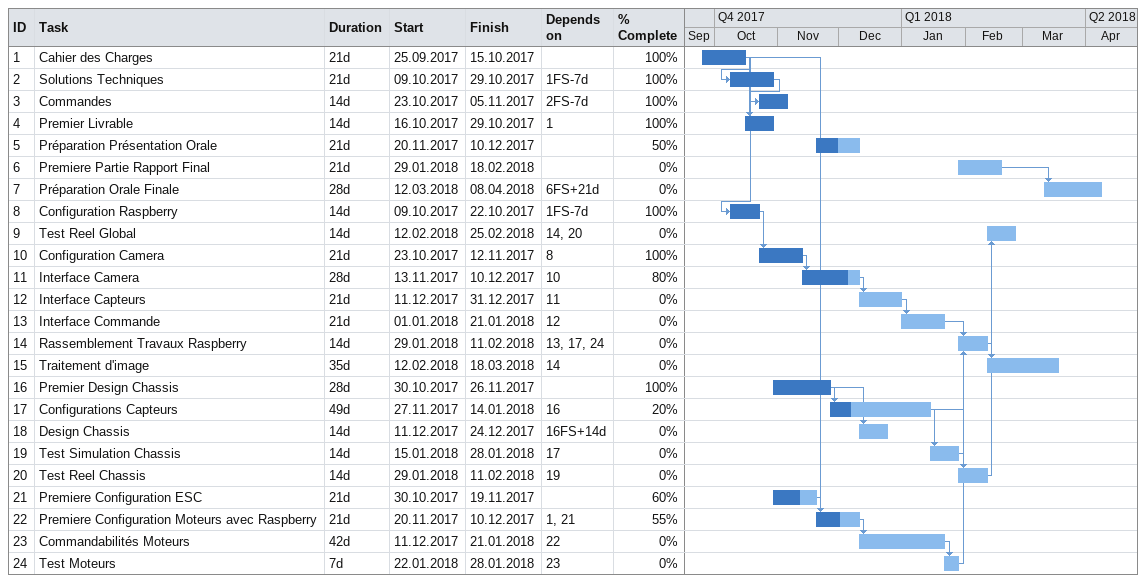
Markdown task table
| ID | Task | Duration | Start | Finish | Predecessors | % complete |
|---|---|---|---|---|---|---|
| 1 | Cahier des Charges | 21d | 2017-09-25 | 2017-10-15 |  | 100 |
| 2 | Solutions Techniques | 21d | 2017-10-09 | 2017-10-29 | 1FS-7d | 100 |
| 3 | Commandes | 14d | 2017-10-23 | 2017-11-05 | 2FS-7d | 100 |
| 4 | Premier Livrable | 14d | 2017-10-16 | 2017-10-29 | 1 | 100 |
| 5 | Préparation Présentation Orale | 21d | 2017-11-20 | 2017-12-10 |  | 50 |
| 6 | Premiere Partie Rapport Final | 21d | 2018-01-29 | 2018-02-18 |  | 0 |
| 7 | Préparation Orale Finale | 28d | 2018-03-12 | 2018-04-08 | 6FS+21d | 0 |
| 8 | Configuration Raspberry | 14d | 2017-10-09 | 2017-10-22 | 1FS-7d | 100 |
| 9 | Test Reel Global | 14d | 2018-02-12 | 2018-02-25 | 14, 20 | 0 |
| 10 | Configuration Camera | 21d | 2017-10-23 | 2017-11-12 | 8 | 100 |
| 11 | Interface Camera | 28d | 2017-11-13 | 2017-12-10 | 10 | 80 |
| 12 | Interface Capteurs | 21d | 2017-12-11 | 2017-12-31 | 11 | 0 |
| 13 | Interface Commande | 21d | 2018-01-01 | 2018-01-21 | 12 | 0 |
| 14 | Rassemblement Travaux Raspberry | 14d | 2018-01-29 | 2018-02-11 | 13, 17, 24 | 0 |
| 15 | Traitement d'image | 35d | 2018-02-12 | 2018-03-18 | 14 | 0 |
| 16 | Premier Design Chassis | 28d | 2017-10-30 | 2017-11-26 |  | 100 |
| 17 | Configurations Capteurs | 49d | 2017-11-27 | 2018-01-14 | 16 | 20 |
| 18 | Design Chassis | 14d | 2017-12-11 | 2017-12-24 | 16FS+14d | 0 |
| 19 | Test Simulation Chassis | 14d | 2018-01-15 | 2018-01-28 | 17 | 0 |
| 20 | Test Reel Chassis | 14d | 2018-01-29 | 2018-02-11 | 19 | 0 |
| 21 | Premiere Configuration ESC | 21d | 2017-10-30 | 2017-11-19 |  | 60 |
| 22 | Premiere Configuration Moteurs avec Raspberry | 21d | 2017-11-20 | 2017-12-10 | 1, 21 | 55 |
| 23 | Commandabilités Moteurs | 42d | 2017-12-11 | 2018-01-21 | 22 | 0 |
| 24 | Test Moteurs | 7d | 2018-01-22 | 2018-01-28 | 23 | 0 |
